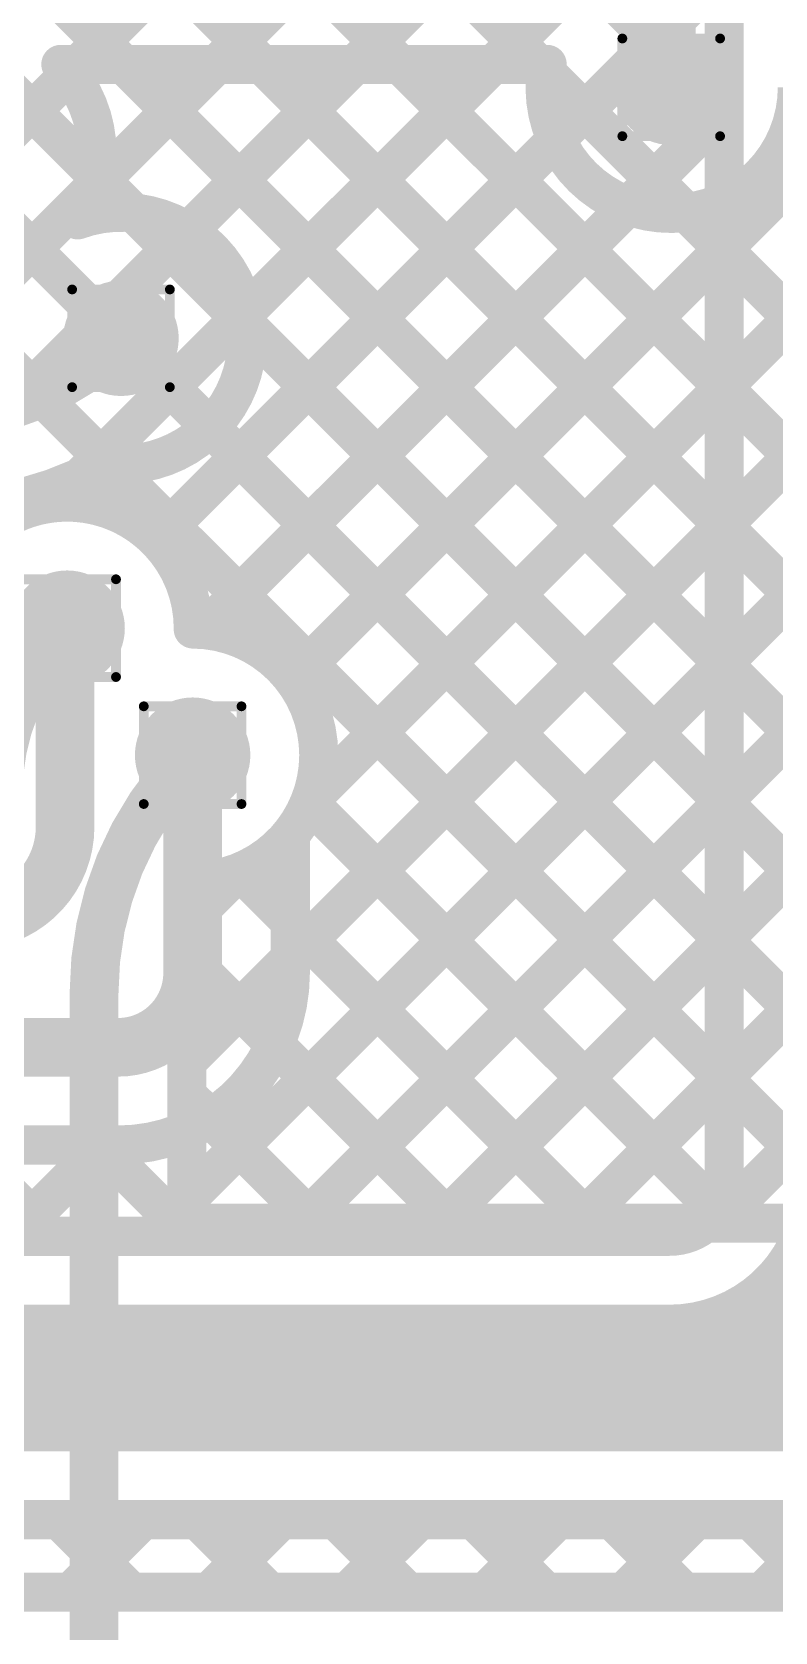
# Model space of a CAD drawing. Header units: inches. Extents: x -17 to 349, y -40 to 215.
# Drawn here: x 97.3 to 101.16, y 123.58 to 131.9 of the extents above; entities that cross this region are included whole.
import ezdxf

# ---------------------------------------------------------------- set-up
doc = ezdxf.new("R2010")
doc.units = ezdxf.units.IN
for name, color, linetype in [('Bottom Layer', 5, 'Continuous'), ('Drill Drawing', 1, 'Continuous'), ('Top Layer', 1, 'Continuous'), ('Via Holes', 16, 'Continuous')]:
    doc.layers.add(name, color=color, linetype=linetype)

msp = doc.modelspace()

# ---------------------------------------------------------------- hatches: boundary and pattern name
at = {"layer": 'Bottom Layer'}
h = msp.add_hatch(color=5, dxfattribs=at)
edge = h.paths.add_edge_path()
edge.add_arc((100.6201, 131.6087), 0.3, 0, 360)
h = msp.add_hatch(color=5, dxfattribs=at)
edge = h.paths.add_edge_path()
edge.add_arc((97.7601, 130.3038), 0.3, 0, 360)
h = msp.add_hatch(color=5, dxfattribs=at)
edge = h.paths.add_edge_path()
edge.add_arc((97.4801, 128.7968), 0.3, 0, 360)
h = msp.add_hatch(color=5, dxfattribs=at)
edge = h.paths.add_edge_path()
edge.add_arc((98.1325, 128.1364), 0.3, 0, 360)
at = {"layer": 'Top Layer'}
h = msp.add_hatch(color=1, dxfattribs=at)
edge = h.paths.add_edge_path()
edge.add_arc((100.6201, 131.6087), 0.3, 0, 360)
h = msp.add_hatch(color=1, dxfattribs=at)
edge = h.paths.add_edge_path()
edge.add_arc((97.7601, 130.3038), 0.3, 0, 360)
h = msp.add_hatch(color=1, dxfattribs=at)
edge = h.paths.add_edge_path()
edge.add_arc((97.4801, 128.7968), 0.3, 0, 360)
h = msp.add_hatch(color=1, dxfattribs=at)
edge = h.paths.add_edge_path()
edge.add_arc((98.1325, 128.1364), 0.3, 0, 360)
at = {"layer": 'Via Holes'}
h = msp.add_hatch(color=7, dxfattribs=at)
edge = h.paths.add_edge_path()
edge.add_arc((100.6201, 131.6087), 0.15, 0, 360)
h = msp.add_hatch(color=7, dxfattribs=at)
edge = h.paths.add_edge_path()
edge.add_arc((97.7601, 130.3038), 0.15, 0, 360)
h = msp.add_hatch(color=7, dxfattribs=at)
edge = h.paths.add_edge_path()
edge.add_arc((97.4801, 128.7968), 0.15, 0, 360)
h = msp.add_hatch(color=7, dxfattribs=at)
edge = h.paths.add_edge_path()
edge.add_arc((98.1325, 128.1364), 0.15, 0, 360)

# ---------------------------------------------------------------- linework, layer by layer
at = {"layer": 'Bottom Layer'}
for points in [[(87.8763, 140.1884, 0.2032, 0.2032, 0), (100.8948, 127.1699, 0.2032, 0.2032, 0)], [(96.6223, 135.7529, 0.2032, 0.2032, 0), (100.8948, 131.4804, 0.2032, 0.2032, 0)], [(94.4313, 128.6193, 0.2032, 0.2032, 0), (100.8593, 135.0474, 0.2032, 0.2032, 0)], [(96.6223, 135.0345, 0.2032, 0.2032, 0), (100.8948, 130.762, 0.2032, 0.2032, 0)], [(92.9065, 134.4398, 0.2032, 0.2032, 0), (100.8948, 126.4515, 0.2032, 0.2032, 0)], [(95.1497, 128.6193, 0.2032, 0.2032, 0), (100.8593, 134.329, 0.2032, 0.2032, 0)], [(96.6223, 134.3161, 0.2032, 0.2032, 0), (100.8948, 130.0436, 0.2032, 0.2032, 0)], [(96.6209, 133.5991, 0.2032, 0.2032, 0), (100.8948, 129.3252, 0.2032, 0.2032, 0)], [(96.9622, 129.7134, 0.2032, 0.2032, 0), (100.8593, 133.6105, 0.2032, 0.2032, 0)], [(100.8948, 125.9179, 0.2032, 0.2032, 0), (100.8948, 133.2126, 0.2032, 0.2032, 0)], [(96.4088, 133.0928, 0.2032, 0.2032, 0), (100.8948, 128.6068, 0.2032, 0.2032, 0)], [(97.4166, 129.4493, 0.2032, 0.2032, 0), (100.8948, 132.9276, 0.2032, 0.2032, 0)], [(95.9725, 132.8107, 0.2032, 0.2032, 0), (100.8948, 127.8883, 0.2032, 0.2032, 0)], [(97.9448, 129.2592, 0.2032, 0.2032, 0), (100.8948, 132.2092, 0.2032, 0.2032, 0)], [(98.1933, 128.7892, 0.2032, 0.2032, 0), (100.8948, 131.4908, 0.2032, 0.2032, 0)], [(98.1933, 128.7892, 0.2032, 0.2032, 0), (100.8948, 131.4908, 0.2032, 0.2032, 0)], [(98.6549, 128.5324, 0.2032, 0.2032, 0), (100.8948, 130.7723, 0.2032, 0.2032, 0)], [(98.7458, 127.9049, 0.2032, 0.2032, 0), (100.8948, 130.0539, 0.2032, 0.2032, 0)], [(96.0127, 128.9115, 0.2032, 0.2032, -0.993174), (97.2286, 129.4023, 0.2032, 0.2032, 0)], [(97.2286, 129.4023, 0.2032, 0.2032, -0.534818), (98.1357, 128.7968, 0.2032, 0.2032, 0)], [(98.6405, 127.0811, 0.2032, 0.2032, 0), (100.8948, 129.3355, 0.2032, 0.2032, 0)], [(97.4695, 127.7633, 0.3048, 0.3048, 0), (97.4695, 128.7968, 0.3048, 0.3048, 0)], [(97.4695, 128.7968, 0.3048, 0.3048, 0), (97.4801, 128.7968, 0.3048, 0.3048, 0)], [(98.1356, 128.792, 0.2032, 0.2032, -0.412792), (98.7881, 128.1364, 0.2032, 0.2032, 0)], [(97.9125, 125.6347, 0.2032, 0.2032, 0), (100.8948, 128.6171, 0.2032, 0.2032, 0)], [(98.1325, 127.0038, 0.3048, 0.3048, 0), (98.1325, 128.1364, 0.3048, 0.3048, 0)], [(98.7881, 128.1364, 0.2032, 0.2032, -0.172763), (98.6405, 127.722, 0.2032, 0.2032, 0)], [(98.6309, 125.6347, 0.2032, 0.2032, 0), (100.8948, 127.8986, 0.2032, 0.2032, 0)], [(98.7394, 127.8885, 0.2032, 0.2032, 0), (100.8549, 125.773, 0.2032, 0.2032, 0)], [(97.4695, 127.7633, 0.3048, 0.3048, -0.414214), (96.984, 127.2778, 0.3048, 0.3048, 0)], [(98.6405, 127.0038, 0.2032, 0.2032, 0), (98.6405, 127.722, 0.2032, 0.2032, 0)], [(98.6405, 127.269, 0.2032, 0.2032, 0), (100.2747, 125.6347, 0.2032, 0.2032, 0)], [(99.3493, 125.6347, 0.2032, 0.2032, 0), (100.8948, 127.1802, 0.2032, 0.2032, 0)], [(98.1325, 127.0038, 0.3048, 0.3048, -0.414214), (97.746, 126.6174, 0.3048, 0.3048, 0)], [(98.6405, 127.0038, 0.2032, 0.2032, -0.414214), (97.746, 126.1094, 0.2032, 0.2032, 0)], [(71.9871, 126.6174, 0.3048, 0.3048, 0), (97.746, 126.6174, 0.3048, 0.3048, 0)], [(98.5594, 126.6317, 0.2032, 0.2032, 0), (99.5563, 125.6347, 0.2032, 0.2032, 0)], [(100.0677, 125.6347, 0.2032, 0.2032, 0), (100.8948, 126.4618, 0.2032, 0.2032, 0)], [(98.2245, 126.2481, 0.2032, 0.2032, 0), (98.8379, 125.6347, 0.2032, 0.2032, 0)], [(101.6314, 125.9179, 0.762, 0.762, -0.414214), (100.6116, 124.8981, 0.762, 0.762, 0)], [(85.8473, 126.1094, 0.2032, 0.2032, 0), (97.746, 126.1094, 0.2032, 0.2032, 0)], [(96.9264, 126.1094, 0.2032, 0.2032, 0), (97.4011, 125.6347, 0.2032, 0.2032, 0)], [(97.194, 125.6347, 0.2032, 0.2032, 0), (97.6687, 126.1094, 0.2032, 0.2032, 0)], [(97.6448, 126.1094, 0.2032, 0.2032, 0), (98.1195, 125.6347, 0.2032, 0.2032, 0)], [(100.8948, 125.9179, 0.2032, 0.2032, -0.414214), (100.6116, 125.6347, 0.2032, 0.2032, 0)], [(96.4523, 125.6347, 0.2032, 0.2032, 0), (100.6116, 125.6347, 0.2032, 0.2032, 0)], [(96.4523, 124.8981, 0.762, 0.762, 0), (100.6116, 124.8981, 0.762, 0.762, 0)], [(100.6116, 124.8981, 0.762, 0.762, 0), (102.6512, 124.8981, 0.762, 0.762, 0)], [(96.4523, 124.1615, 0.2032, 0.2032, 0), (100.6116, 124.1615, 0.2032, 0.2032, 0)], [(97.4374, 124.1615, 0.2032, 0.2032, 0), (97.8149, 123.7841, 0.2032, 0.2032, 0)], [(97.4987, 123.7841, 0.2032, 0.2032, 0), (97.8761, 124.1615, 0.2032, 0.2032, 0)], [(98.1558, 124.1615, 0.2032, 0.2032, 0), (98.5333, 123.7841, 0.2032, 0.2032, 0)], [(98.2171, 123.7841, 0.2032, 0.2032, 0), (98.5945, 124.1615, 0.2032, 0.2032, 0)], [(98.8743, 124.1615, 0.2032, 0.2032, 0), (99.2517, 123.7841, 0.2032, 0.2032, 0)], [(98.9355, 123.7841, 0.2032, 0.2032, 0), (99.313, 124.1615, 0.2032, 0.2032, 0)], [(99.5927, 124.1615, 0.2032, 0.2032, 0), (99.9701, 123.7841, 0.2032, 0.2032, 0)], [(99.6539, 123.7841, 0.2032, 0.2032, 0), (100.0314, 124.1615, 0.2032, 0.2032, 0)], [(100.3111, 124.1615, 0.2032, 0.2032, 0), (100.6886, 123.7841, 0.2032, 0.2032, 0)], [(100.3723, 123.7841, 0.2032, 0.2032, 0), (100.7498, 124.1615, 0.2032, 0.2032, 0)], [(100.6116, 124.1615, 0.2032, 0.2032, 0), (102.6512, 124.1615, 0.2032, 0.2032, 0)], [(101.0295, 124.1615, 0.2032, 0.2032, 0), (101.407, 123.7841, 0.2032, 0.2032, 0)], [(101.0908, 123.7841, 0.2032, 0.2032, 0), (101.4682, 124.1615, 0.2032, 0.2032, 0)], [(91.7547, 123.7841, 0.2032, 0.2032, 0), (110.8418, 123.7841, 0.2032, 0.2032, 0)]]:
    msp.add_lwpolyline(points, format="xyseb", dxfattribs=at)
for points in [[(100.844, 131.4908, 0.1016, 0.1016, 1), (100.9456, 131.4908, 0.1016, 0.1016, 1)], [(100.844, 131.4908, 0.1016, 0.1016, 1), (100.9456, 131.4908, 0.1016, 0.1016, 1)], [(100.844, 131.4804, 0.1016, 0.1016, 1), (100.9456, 131.4804, 0.1016, 0.1016, 1)], [(100.844, 130.7723, 0.1016, 0.1016, 1), (100.9456, 130.7723, 0.1016, 0.1016, 1)], [(100.844, 130.762, 0.1016, 0.1016, 1), (100.9456, 130.762, 0.1016, 0.1016, 1)], [(100.844, 130.0539, 0.1016, 0.1016, 1), (100.9456, 130.0539, 0.1016, 0.1016, 1)], [(100.844, 130.0436, 0.1016, 0.1016, 1), (100.9456, 130.0436, 0.1016, 0.1016, 1)], [(97.3658, 129.4493, 0.1016, 0.1016, 1), (97.4674, 129.4493, 0.1016, 0.1016, 1)], [(97.1778, 129.4023, 0.1016, 0.1016, 1), (97.2794, 129.4023, 0.1016, 0.1016, 1)], [(97.1778, 129.4023, 0.1016, 0.1016, 1), (97.2794, 129.4023, 0.1016, 0.1016, 1)], [(100.844, 129.3355, 0.1016, 0.1016, 1), (100.9456, 129.3355, 0.1016, 0.1016, 1)], [(100.844, 129.3252, 0.1016, 0.1016, 1), (100.9456, 129.3252, 0.1016, 0.1016, 1)], [(97.894, 129.2592, 0.1016, 0.1016, 1), (97.9956, 129.2592, 0.1016, 0.1016, 1)], [(97.3933, 128.7968, 0.1524, 0.1524, 1), (97.5457, 128.7968, 0.1524, 0.1524, 1)], [(97.3933, 128.7968, 0.1524, 0.1524, 1), (97.5457, 128.7968, 0.1524, 0.1524, 1)], [(97.4039, 128.7968, 0.1524, 0.1524, 1), (97.5563, 128.7968, 0.1524, 0.1524, 1)], [(98.0848, 128.792, 0.1016, 0.1016, 1), (98.1864, 128.792, 0.1016, 0.1016, 1)], [(98.0849, 128.7968, 0.1016, 0.1016, 1), (98.1865, 128.7968, 0.1016, 0.1016, 1)], [(98.1425, 128.7892, 0.1016, 0.1016, 1), (98.2441, 128.7892, 0.1016, 0.1016, 1)], [(98.1425, 128.7892, 0.1016, 0.1016, 1), (98.2441, 128.7892, 0.1016, 0.1016, 1)], [(100.844, 128.6171, 0.1016, 0.1016, 1), (100.9456, 128.6171, 0.1016, 0.1016, 1)], [(100.844, 128.6068, 0.1016, 0.1016, 1), (100.9456, 128.6068, 0.1016, 0.1016, 1)], [(98.6041, 128.5324, 0.1016, 0.1016, 1), (98.7057, 128.5324, 0.1016, 0.1016, 1)], [(98.0563, 128.1364, 0.1524, 0.1524, 1), (98.2087, 128.1364, 0.1524, 0.1524, 1)], [(98.7373, 128.1364, 0.1016, 0.1016, 1), (98.8389, 128.1364, 0.1016, 0.1016, 1)], [(98.7373, 128.1364, 0.1016, 0.1016, 1), (98.8389, 128.1364, 0.1016, 0.1016, 1)], [(98.6886, 127.8885, 0.1016, 0.1016, 1), (98.7902, 127.8885, 0.1016, 0.1016, 1)], [(98.695, 127.9049, 0.1016, 0.1016, 1), (98.7966, 127.9049, 0.1016, 0.1016, 1)], [(100.844, 127.8986, 0.1016, 0.1016, 1), (100.9456, 127.8986, 0.1016, 0.1016, 1)], [(100.844, 127.8883, 0.1016, 0.1016, 1), (100.9456, 127.8883, 0.1016, 0.1016, 1)], [(97.3933, 127.7633, 0.1524, 0.1524, 1), (97.5457, 127.7633, 0.1524, 0.1524, 1)], [(97.3933, 127.7633, 0.1524, 0.1524, 1), (97.5457, 127.7633, 0.1524, 0.1524, 1)], [(98.5897, 127.722, 0.1016, 0.1016, 1), (98.6913, 127.722, 0.1016, 0.1016, 1)], [(98.5897, 127.722, 0.1016, 0.1016, 1), (98.6913, 127.722, 0.1016, 0.1016, 1)], [(98.5897, 127.269, 0.1016, 0.1016, 1), (98.6913, 127.269, 0.1016, 0.1016, 1)], [(100.844, 127.1802, 0.1016, 0.1016, 1), (100.9456, 127.1802, 0.1016, 0.1016, 1)], [(100.844, 127.1699, 0.1016, 0.1016, 1), (100.9456, 127.1699, 0.1016, 0.1016, 1)], [(98.0563, 127.0038, 0.1524, 0.1524, 1), (98.2087, 127.0038, 0.1524, 0.1524, 1)], [(98.0563, 127.0038, 0.1524, 0.1524, 1), (98.2087, 127.0038, 0.1524, 0.1524, 1)], [(98.5897, 127.0811, 0.1016, 0.1016, 1), (98.6913, 127.0811, 0.1016, 0.1016, 1)], [(98.5897, 127.0038, 0.1016, 0.1016, 1), (98.6913, 127.0038, 0.1016, 0.1016, 1)], [(98.5897, 127.0038, 0.1016, 0.1016, 1), (98.6913, 127.0038, 0.1016, 0.1016, 1)], [(97.6698, 126.6174, 0.1524, 0.1524, 1), (97.8222, 126.6174, 0.1524, 0.1524, 1)], [(97.6698, 126.6174, 0.1524, 0.1524, 1), (97.8222, 126.6174, 0.1524, 0.1524, 1)], [(98.5086, 126.6317, 0.1016, 0.1016, 1), (98.6102, 126.6317, 0.1016, 0.1016, 1)], [(100.844, 126.4618, 0.1016, 0.1016, 1), (100.9456, 126.4618, 0.1016, 0.1016, 1)], [(100.844, 126.4515, 0.1016, 0.1016, 1), (100.9456, 126.4515, 0.1016, 0.1016, 1)], [(98.1737, 126.2481, 0.1016, 0.1016, 1), (98.2753, 126.2481, 0.1016, 0.1016, 1)], [(97.594, 126.1094, 0.1016, 0.1016, 1), (97.6956, 126.1094, 0.1016, 0.1016, 1)], [(97.6179, 126.1094, 0.1016, 0.1016, 1), (97.7195, 126.1094, 0.1016, 0.1016, 1)], [(97.6952, 126.1094, 0.1016, 0.1016, 1), (97.7968, 126.1094, 0.1016, 0.1016, 1)], [(97.6952, 126.1094, 0.1016, 0.1016, 1), (97.7968, 126.1094, 0.1016, 0.1016, 1)], [(100.844, 125.9179, 0.1016, 0.1016, 1), (100.9456, 125.9179, 0.1016, 0.1016, 1)], [(100.844, 125.9179, 0.1016, 0.1016, 1), (100.9456, 125.9179, 0.1016, 0.1016, 1)], [(100.8041, 125.773, 0.1016, 0.1016, 1), (100.9057, 125.773, 0.1016, 0.1016, 1)], [(97.3503, 125.6347, 0.1016, 0.1016, 1), (97.4519, 125.6347, 0.1016, 0.1016, 1)], [(97.8617, 125.6347, 0.1016, 0.1016, 1), (97.9633, 125.6347, 0.1016, 0.1016, 1)], [(98.0687, 125.6347, 0.1016, 0.1016, 1), (98.1703, 125.6347, 0.1016, 0.1016, 1)], [(98.5801, 125.6347, 0.1016, 0.1016, 1), (98.6817, 125.6347, 0.1016, 0.1016, 1)], [(98.7871, 125.6347, 0.1016, 0.1016, 1), (98.8887, 125.6347, 0.1016, 0.1016, 1)], [(99.2985, 125.6347, 0.1016, 0.1016, 1), (99.4001, 125.6347, 0.1016, 0.1016, 1)], [(99.5055, 125.6347, 0.1016, 0.1016, 1), (99.6071, 125.6347, 0.1016, 0.1016, 1)], [(100.0169, 125.6347, 0.1016, 0.1016, 1), (100.1185, 125.6347, 0.1016, 0.1016, 1)], [(100.2239, 125.6347, 0.1016, 0.1016, 1), (100.3255, 125.6347, 0.1016, 0.1016, 1)], [(100.5608, 125.6347, 0.1016, 0.1016, 1), (100.6624, 125.6347, 0.1016, 0.1016, 1)], [(100.5608, 125.6347, 0.1016, 0.1016, 1), (100.6624, 125.6347, 0.1016, 0.1016, 1)], [(100.4211, 124.8981, 0.381, 0.381, 1), (100.8021, 124.8981, 0.381, 0.381, 1)], [(100.4211, 124.8981, 0.381, 0.381, 1), (100.8021, 124.8981, 0.381, 0.381, 1)], [(100.4211, 124.8981, 0.381, 0.381, 1), (100.8021, 124.8981, 0.381, 0.381, 1)], [(97.3866, 124.1615, 0.1016, 0.1016, 1), (97.4882, 124.1615, 0.1016, 0.1016, 1)], [(97.8253, 124.1615, 0.1016, 0.1016, 1), (97.9269, 124.1615, 0.1016, 0.1016, 1)], [(98.105, 124.1615, 0.1016, 0.1016, 1), (98.2066, 124.1615, 0.1016, 0.1016, 1)], [(98.5437, 124.1615, 0.1016, 0.1016, 1), (98.6453, 124.1615, 0.1016, 0.1016, 1)], [(98.8235, 124.1615, 0.1016, 0.1016, 1), (98.9251, 124.1615, 0.1016, 0.1016, 1)], [(99.2622, 124.1615, 0.1016, 0.1016, 1), (99.3638, 124.1615, 0.1016, 0.1016, 1)], [(99.5419, 124.1615, 0.1016, 0.1016, 1), (99.6435, 124.1615, 0.1016, 0.1016, 1)], [(99.9806, 124.1615, 0.1016, 0.1016, 1), (100.0822, 124.1615, 0.1016, 0.1016, 1)], [(100.2603, 124.1615, 0.1016, 0.1016, 1), (100.3619, 124.1615, 0.1016, 0.1016, 1)], [(100.5608, 124.1615, 0.1016, 0.1016, 1), (100.6624, 124.1615, 0.1016, 0.1016, 1)], [(100.5608, 124.1615, 0.1016, 0.1016, 1), (100.6624, 124.1615, 0.1016, 0.1016, 1)], [(100.699, 124.1615, 0.1016, 0.1016, 1), (100.8006, 124.1615, 0.1016, 0.1016, 1)], [(100.9787, 124.1615, 0.1016, 0.1016, 1), (101.0803, 124.1615, 0.1016, 0.1016, 1)], [(97.4479, 123.7841, 0.1016, 0.1016, 1), (97.5495, 123.7841, 0.1016, 0.1016, 1)], [(97.7641, 123.7841, 0.1016, 0.1016, 1), (97.8657, 123.7841, 0.1016, 0.1016, 1)], [(98.1663, 123.7841, 0.1016, 0.1016, 1), (98.2679, 123.7841, 0.1016, 0.1016, 1)], [(98.4825, 123.7841, 0.1016, 0.1016, 1), (98.5841, 123.7841, 0.1016, 0.1016, 1)], [(98.8847, 123.7841, 0.1016, 0.1016, 1), (98.9863, 123.7841, 0.1016, 0.1016, 1)], [(99.2009, 123.7841, 0.1016, 0.1016, 1), (99.3025, 123.7841, 0.1016, 0.1016, 1)], [(99.6031, 123.7841, 0.1016, 0.1016, 1), (99.7047, 123.7841, 0.1016, 0.1016, 1)], [(99.9193, 123.7841, 0.1016, 0.1016, 1), (100.0209, 123.7841, 0.1016, 0.1016, 1)], [(100.3215, 123.7841, 0.1016, 0.1016, 1), (100.4231, 123.7841, 0.1016, 0.1016, 1)], [(100.6378, 123.7841, 0.1016, 0.1016, 1), (100.7394, 123.7841, 0.1016, 0.1016, 1)], [(101.04, 123.7841, 0.1016, 0.1016, 1), (101.1416, 123.7841, 0.1016, 0.1016, 1)]]:
    msp.add_lwpolyline(points, format="xyseb", close=True, dxfattribs=at)
at = {"layer": 'Drill Drawing'}
for points in [[(100.3661, 131.8627, 0.0508, 0.0508, 0), (100.8741, 131.8627, 0.0508, 0.0508, 0)], [(100.3661, 131.3547, 0.0508, 0.0508, 0), (100.3661, 131.8627, 0.0508, 0.0508, 0)], [(100.8741, 131.3547, 0.0508, 0.0508, 0), (100.8741, 131.8627, 0.0508, 0.0508, 0)], [(100.3661, 131.3547, 0.0508, 0.0508, 0), (100.8741, 131.3547, 0.0508, 0.0508, 0)], [(97.5061, 130.5578, 0.0508, 0.0508, 0), (98.0141, 130.5578, 0.0508, 0.0508, 0)], [(97.5061, 130.0498, 0.0508, 0.0508, 0), (97.5061, 130.5578, 0.0508, 0.0508, 0)], [(98.0141, 130.0498, 0.0508, 0.0508, 0), (98.0141, 130.5578, 0.0508, 0.0508, 0)], [(97.5061, 130.0498, 0.0508, 0.0508, 0), (98.0141, 130.0498, 0.0508, 0.0508, 0)], [(97.2261, 129.0508, 0.0508, 0.0508, 0), (97.7341, 129.0508, 0.0508, 0.0508, 0)], [(97.7341, 128.5428, 0.0508, 0.0508, 0), (97.7341, 129.0508, 0.0508, 0.0508, 0)], [(97.2261, 128.5428, 0.0508, 0.0508, 0), (97.7341, 128.5428, 0.0508, 0.0508, 0)], [(97.8785, 128.3904, 0.0508, 0.0508, 0), (98.3865, 128.3904, 0.0508, 0.0508, 0)], [(97.8785, 127.8824, 0.0508, 0.0508, 0), (97.8785, 128.3904, 0.0508, 0.0508, 0)], [(98.3865, 127.8824, 0.0508, 0.0508, 0), (98.3865, 128.3904, 0.0508, 0.0508, 0)], [(97.8785, 127.8824, 0.0508, 0.0508, 0), (98.3865, 127.8824, 0.0508, 0.0508, 0)]]:
    msp.add_lwpolyline(points, format="xyseb", dxfattribs=at)
for points in [[(100.3534, 131.8627, 0.0254, 0.0254, 1), (100.3788, 131.8627, 0.0254, 0.0254, 1)], [(100.3534, 131.8627, 0.0254, 0.0254, 1), (100.3788, 131.8627, 0.0254, 0.0254, 1)], [(100.8614, 131.8627, 0.0254, 0.0254, 1), (100.8868, 131.8627, 0.0254, 0.0254, 1)], [(100.8614, 131.8627, 0.0254, 0.0254, 1), (100.8868, 131.8627, 0.0254, 0.0254, 1)], [(100.3534, 131.3547, 0.0254, 0.0254, 1), (100.3788, 131.3547, 0.0254, 0.0254, 1)], [(100.3534, 131.3547, 0.0254, 0.0254, 1), (100.3788, 131.3547, 0.0254, 0.0254, 1)], [(100.8614, 131.3547, 0.0254, 0.0254, 1), (100.8868, 131.3547, 0.0254, 0.0254, 1)], [(100.8614, 131.3547, 0.0254, 0.0254, 1), (100.8868, 131.3547, 0.0254, 0.0254, 1)], [(97.4934, 130.5578, 0.0254, 0.0254, 1), (97.5188, 130.5578, 0.0254, 0.0254, 1)], [(97.4934, 130.5578, 0.0254, 0.0254, 1), (97.5188, 130.5578, 0.0254, 0.0254, 1)], [(98.0014, 130.5578, 0.0254, 0.0254, 1), (98.0268, 130.5578, 0.0254, 0.0254, 1)], [(98.0014, 130.5578, 0.0254, 0.0254, 1), (98.0268, 130.5578, 0.0254, 0.0254, 1)], [(97.4934, 130.0498, 0.0254, 0.0254, 1), (97.5188, 130.0498, 0.0254, 0.0254, 1)], [(97.4934, 130.0498, 0.0254, 0.0254, 1), (97.5188, 130.0498, 0.0254, 0.0254, 1)], [(98.0014, 130.0498, 0.0254, 0.0254, 1), (98.0268, 130.0498, 0.0254, 0.0254, 1)], [(98.0014, 130.0498, 0.0254, 0.0254, 1), (98.0268, 130.0498, 0.0254, 0.0254, 1)], [(97.7214, 129.0508, 0.0254, 0.0254, 1), (97.7468, 129.0508, 0.0254, 0.0254, 1)], [(97.7214, 129.0508, 0.0254, 0.0254, 1), (97.7468, 129.0508, 0.0254, 0.0254, 1)], [(97.7214, 128.5428, 0.0254, 0.0254, 1), (97.7468, 128.5428, 0.0254, 0.0254, 1)], [(97.7214, 128.5428, 0.0254, 0.0254, 1), (97.7468, 128.5428, 0.0254, 0.0254, 1)], [(97.8658, 128.3904, 0.0254, 0.0254, 1), (97.8912, 128.3904, 0.0254, 0.0254, 1)], [(97.8658, 128.3904, 0.0254, 0.0254, 1), (97.8912, 128.3904, 0.0254, 0.0254, 1)], [(98.3738, 128.3904, 0.0254, 0.0254, 1), (98.3992, 128.3904, 0.0254, 0.0254, 1)], [(98.3738, 128.3904, 0.0254, 0.0254, 1), (98.3992, 128.3904, 0.0254, 0.0254, 1)], [(97.8658, 127.8824, 0.0254, 0.0254, 1), (97.8912, 127.8824, 0.0254, 0.0254, 1)], [(97.8658, 127.8824, 0.0254, 0.0254, 1), (97.8912, 127.8824, 0.0254, 0.0254, 1)], [(98.3738, 127.8824, 0.0254, 0.0254, 1), (98.3992, 127.8824, 0.0254, 0.0254, 1)], [(98.3738, 127.8824, 0.0254, 0.0254, 1), (98.3992, 127.8824, 0.0254, 0.0254, 1)]]:
    msp.add_lwpolyline(points, format="xyseb", close=True, dxfattribs=at)
at = {"layer": 'Top Layer'}
for points in [[(100.6201, 131.6087, 0.254, 0.254, 0), (100.6201, 132.8187, 0.254, 0.254, 0)], [(97.4475, 131.7281, 0.2032, 0.2032, 0), (97.6157, 131.7281, 0.2032, 0.2032, 0)], [(97.4475, 131.7281, 0.2032, 0.2032, 0), (97.6157, 131.7281, 0.2032, 0.2032, 0)], [(97.4475, 131.7281, 0.2032, 0.2032, 0), (97.6157, 131.7281, 0.2032, 0.2032, 0)], [(97.4475, 131.7281, 0.2032, 0.2032, -0.196716), (97.6357, 131.2685, 0.2032, 0.2032, 0)], [(97.6069, 131.0766, 0.2032, 0.2032, 0), (98.2585, 131.7281, 0.2032, 0.2032, 0)], [(97.6245, 131.7281, 0.2032, 0.2032, 0), (98.1245, 131.7281, 0.2032, 0.2032, 0)], [(97.6245, 131.7281, 0.2032, 0.2032, 0), (98.1157, 131.7281, 0.2032, 0.2032, 0)], [(97.7734, 131.7281, 0.2032, 0.2032, 0), (103.6375, 125.8641, 0.2032, 0.2032, 0)], [(98.1027, 125.8249, 0.2032, 0.2032, 0), (104.0059, 131.7281, 0.2032, 0.2032, 0)], [(98.1027, 126.5433, 0.2032, 0.2032, 0), (103.2874, 131.7281, 0.2032, 0.2032, 0)], [(98.1081, 130.8593, 0.2032, 0.2032, 0), (98.9769, 131.7281, 0.2032, 0.2032, 0)], [(98.1245, 131.7281, 0.2032, 0.2032, 0), (98.6157, 131.7281, 0.2032, 0.2032, 0)], [(98.1245, 131.7281, 0.2032, 0.2032, 0), (98.6157, 131.7281, 0.2032, 0.2032, 0)], [(98.4024, 130.4351, 0.2032, 0.2032, 0), (99.6953, 131.7281, 0.2032, 0.2032, 0)], [(98.4024, 130.4351, 0.2032, 0.2032, 0), (99.6953, 131.7281, 0.2032, 0.2032, 0)], [(98.4919, 131.7281, 0.2032, 0.2032, 0), (103.5965, 126.6234, 0.2032, 0.2032, 0)], [(98.6157, 131.7281, 0.2032, 0.2032, 0), (99.1157, 131.7281, 0.2032, 0.2032, 0)], [(98.6245, 131.7281, 0.2032, 0.2032, 0), (99.1157, 131.7281, 0.2032, 0.2032, 0)], [(98.6549, 128.5324, 0.2032, 0.2032, 0), (101.8506, 131.7281, 0.2032, 0.2032, 0)], [(98.7458, 127.9049, 0.2032, 0.2032, 0), (102.569, 131.7281, 0.2032, 0.2032, 0)], [(99.1245, 131.7281, 0.2032, 0.2032, 0), (99.6157, 131.7281, 0.2032, 0.2032, 0)], [(99.1245, 131.7281, 0.2032, 0.2032, 0), (99.6157, 131.7281, 0.2032, 0.2032, 0)], [(99.2103, 131.7281, 0.2032, 0.2032, 0), (102.7052, 128.2332, 0.2032, 0.2032, 0)], [(99.6245, 131.7281, 0.2032, 0.2032, 0), (99.9754, 131.7281, 0.2032, 0.2032, 0)], [(99.6245, 131.7281, 0.2032, 0.2032, 0), (99.9754, 131.7281, 0.2032, 0.2032, 0)], [(101.2757, 131.6087, 0.2032, 0.2032, -1.096037), (99.9754, 131.7281, 0.2032, 0.2032, 0)], [(97.6357, 131.2685, 0.2032, 0.2032, -0.141221), (97.5351, 130.9196, 0.2032, 0.2032, 0)], [(97.9448, 129.2592, 0.2032, 0.2032, 0), (100.0232, 131.3375, 0.2032, 0.2032, 0)], [(101.151, 131.2242, 0.2032, 0.2032, 0), (103.3809, 128.9943, 0.2032, 0.2032, 0)], [(97.6261, 131.157, 0.2032, 0.2032, 0), (97.8272, 130.9559, 0.2032, 0.2032, 0)], [(98.699, 125.7029, 0.2032, 0.2032, 0), (104.1375, 131.1413, 0.2032, 0.2032, 0)], [(97.5351, 130.9196, 0.2032, 0.2032, -0.520938), (98.4157, 130.3038, 0.2032, 0.2032, 0)], [(98.1933, 128.7892, 0.2032, 0.2032, 0), (100.3965, 130.9924, 0.2032, 0.2032, 0)], [(100.6989, 130.9579, 0.2032, 0.2032, 0), (102.981, 128.6758, 0.2032, 0.2032, 0)], [(99.4175, 125.7029, 0.2032, 0.2032, 0), (104.1889, 130.4743, 0.2032, 0.2032, 0)], [(98.4122, 130.3709, 0.2032, 0.2032, 0), (103.0803, 125.7029, 0.2032, 0.2032, 0)], [(97.7592, 130.3029, 0.254, 0.254, -0.198694), (96.7822, 129.8987, 0.254, 0.254, 0)], [(98.4157, 130.3038, 0.2032, 0.2032, -0.445916), (97.69, 129.6519, 0.2032, 0.2032, 0)], [(97.7601, 130.3038, 0.254, 0.254, -0.00021), (97.7592, 130.3029, 0.254, 0.254, 0)], [(98.2241, 129.8406, 0.2032, 0.2032, 0), (102.3619, 125.7029, 0.2032, 0.2032, 0)], [(97.69, 129.6519, 0.2032, 0.2032, -0.127751), (96.7822, 129.4161, 0.2032, 0.2032, 0)], [(97.6949, 129.6514, 0.2032, 0.2032, 0), (101.6434, 125.7029, 0.2032, 0.2032, 0)], [(97.4166, 129.4493, 0.2032, 0.2032, 0), (97.5476, 129.5804, 0.2032, 0.2032, 0)], [(97.4166, 129.4493, 0.2032, 0.2032, 0), (97.5476, 129.5804, 0.2032, 0.2032, 0)], [(96.8295, 128.7155, 0.2032, 0.2032, -1.064191), (98.1357, 128.7968, 0.2032, 0.2032, 0)], [(97.1708, 129.4571, 0.2032, 0.2032, 0), (97.2265, 129.4014, 0.2032, 0.2032, 0)], [(97.1201, 127.9277, 0.254, 0.254, -0.198912), (97.4801, 128.7968, 0.254, 0.254, 0)], [(98.1356, 128.792, 0.2032, 0.2032, -0.412792), (98.7881, 128.1364, 0.2032, 0.2032, 0)], [(100.1359, 125.7029, 0.2032, 0.2032, 0), (102.7142, 128.2812, 0.2032, 0.2032, 0)], [(97.6201, 126.8994, 0.254, 0.254, -0.198912), (98.1325, 128.1364, 0.254, 0.254, 0)], [(98.7881, 128.1364, 0.2032, 0.2032, -0.362581), (98.2495, 127.4914, 0.2032, 0.2032, 0)], [(98.7394, 127.8885, 0.2032, 0.2032, 0), (100.925, 125.7029, 0.2032, 0.2032, 0)], [(100.8543, 125.7029, 0.2032, 0.2032, 0), (102.8583, 127.7069, 0.2032, 0.2032, 0)], [(98.1822, 127.3413, 0.2032, 0.2032, 0), (98.364, 127.5231, 0.2032, 0.2032, 0)], [(98.3801, 127.5294, 0.2032, 0.2032, 0), (100.2066, 125.7029, 0.2032, 0.2032, 0)], [(98.1027, 126.8994, 0.2032, 0.2032, -0.122155), (98.2495, 127.4914, 0.2032, 0.2032, 0)], [(98.115, 127.076, 0.2032, 0.2032, 0), (99.4882, 125.7029, 0.2032, 0.2032, 0)], [(97.6201, 121.4787, 0.254, 0.254, 0), (97.6201, 126.8994, 0.254, 0.254, 0)], [(98.1027, 125.7029, 0.2032, 0.2032, 0), (98.1027, 126.8994, 0.2032, 0.2032, 0)], [(98.1027, 126.37, 0.2032, 0.2032, 0), (98.7697, 125.7029, 0.2032, 0.2032, 0)], [(98.1027, 125.7029, 0.2032, 0.2032, 0), (103.6375, 125.7029, 0.2032, 0.2032, 0)], [(98.1027, 125.7029, 0.2032, 0.2032, 0), (103.6375, 125.7029, 0.2032, 0.2032, 0)]]:
    msp.add_lwpolyline(points, format="xyseb", dxfattribs=at)
for points in [[(97.3967, 131.7281, 0.1016, 0.1016, 1), (97.4983, 131.7281, 0.1016, 0.1016, 1)], [(97.3967, 131.7281, 0.1016, 0.1016, 1), (97.4983, 131.7281, 0.1016, 0.1016, 1)], [(97.3967, 131.7281, 0.1016, 0.1016, 1), (97.4983, 131.7281, 0.1016, 0.1016, 1)], [(97.3967, 131.7281, 0.1016, 0.1016, 1), (97.4983, 131.7281, 0.1016, 0.1016, 1)], [(97.5649, 131.7281, 0.1016, 0.1016, 1), (97.6665, 131.7281, 0.1016, 0.1016, 1)], [(97.5649, 131.7281, 0.1016, 0.1016, 1), (97.6665, 131.7281, 0.1016, 0.1016, 1)], [(97.5649, 131.7281, 0.1016, 0.1016, 1), (97.6665, 131.7281, 0.1016, 0.1016, 1)], [(97.5737, 131.7281, 0.1016, 0.1016, 1), (97.6753, 131.7281, 0.1016, 0.1016, 1)], [(97.5737, 131.7281, 0.1016, 0.1016, 1), (97.6753, 131.7281, 0.1016, 0.1016, 1)], [(97.7226, 131.7281, 0.1016, 0.1016, 1), (97.8242, 131.7281, 0.1016, 0.1016, 1)], [(98.0649, 131.7281, 0.1016, 0.1016, 1), (98.1665, 131.7281, 0.1016, 0.1016, 1)], [(98.0737, 131.7281, 0.1016, 0.1016, 1), (98.1753, 131.7281, 0.1016, 0.1016, 1)], [(98.0737, 131.7281, 0.1016, 0.1016, 1), (98.1753, 131.7281, 0.1016, 0.1016, 1)], [(98.0737, 131.7281, 0.1016, 0.1016, 1), (98.1753, 131.7281, 0.1016, 0.1016, 1)], [(98.2077, 131.7281, 0.1016, 0.1016, 1), (98.3093, 131.7281, 0.1016, 0.1016, 1)], [(98.4411, 131.7281, 0.1016, 0.1016, 1), (98.5427, 131.7281, 0.1016, 0.1016, 1)], [(98.5649, 131.7281, 0.1016, 0.1016, 1), (98.6665, 131.7281, 0.1016, 0.1016, 1)], [(98.5649, 131.7281, 0.1016, 0.1016, 1), (98.6665, 131.7281, 0.1016, 0.1016, 1)], [(98.5649, 131.7281, 0.1016, 0.1016, 1), (98.6665, 131.7281, 0.1016, 0.1016, 1)], [(98.5737, 131.7281, 0.1016, 0.1016, 1), (98.6753, 131.7281, 0.1016, 0.1016, 1)], [(98.9261, 131.7281, 0.1016, 0.1016, 1), (99.0277, 131.7281, 0.1016, 0.1016, 1)], [(99.0649, 131.7281, 0.1016, 0.1016, 1), (99.1665, 131.7281, 0.1016, 0.1016, 1)], [(99.0649, 131.7281, 0.1016, 0.1016, 1), (99.1665, 131.7281, 0.1016, 0.1016, 1)], [(99.0737, 131.7281, 0.1016, 0.1016, 1), (99.1753, 131.7281, 0.1016, 0.1016, 1)], [(99.0737, 131.7281, 0.1016, 0.1016, 1), (99.1753, 131.7281, 0.1016, 0.1016, 1)], [(99.1595, 131.7281, 0.1016, 0.1016, 1), (99.2611, 131.7281, 0.1016, 0.1016, 1)], [(99.5649, 131.7281, 0.1016, 0.1016, 1), (99.6665, 131.7281, 0.1016, 0.1016, 1)], [(99.5649, 131.7281, 0.1016, 0.1016, 1), (99.6665, 131.7281, 0.1016, 0.1016, 1)], [(99.5737, 131.7281, 0.1016, 0.1016, 1), (99.6753, 131.7281, 0.1016, 0.1016, 1)], [(99.5737, 131.7281, 0.1016, 0.1016, 1), (99.6753, 131.7281, 0.1016, 0.1016, 1)], [(99.6445, 131.7281, 0.1016, 0.1016, 1), (99.7461, 131.7281, 0.1016, 0.1016, 1)], [(99.6445, 131.7281, 0.1016, 0.1016, 1), (99.7461, 131.7281, 0.1016, 0.1016, 1)], [(99.9246, 131.7281, 0.1016, 0.1016, 1), (100.0262, 131.7281, 0.1016, 0.1016, 1)], [(99.9246, 131.7281, 0.1016, 0.1016, 1), (100.0262, 131.7281, 0.1016, 0.1016, 1)], [(99.9246, 131.7281, 0.1016, 0.1016, 1), (100.0262, 131.7281, 0.1016, 0.1016, 1)], [(100.5566, 131.6087, 0.127, 0.127, 1), (100.6836, 131.6087, 0.127, 0.127, 1)], [(97.5849, 131.2685, 0.1016, 0.1016, 1), (97.6865, 131.2685, 0.1016, 0.1016, 1)], [(97.5849, 131.2685, 0.1016, 0.1016, 1), (97.6865, 131.2685, 0.1016, 0.1016, 1)], [(99.9724, 131.3375, 0.1016, 0.1016, 1), (100.074, 131.3375, 0.1016, 0.1016, 1)], [(101.1002, 131.2242, 0.1016, 0.1016, 1), (101.2018, 131.2242, 0.1016, 0.1016, 1)], [(97.5753, 131.157, 0.1016, 0.1016, 1), (97.6769, 131.157, 0.1016, 0.1016, 1)], [(97.5561, 131.0766, 0.1016, 0.1016, 1), (97.6577, 131.0766, 0.1016, 0.1016, 1)], [(97.7764, 130.9559, 0.1016, 0.1016, 1), (97.878, 130.9559, 0.1016, 0.1016, 1)], [(100.3457, 130.9924, 0.1016, 0.1016, 1), (100.4473, 130.9924, 0.1016, 0.1016, 1)], [(100.6481, 130.9579, 0.1016, 0.1016, 1), (100.7497, 130.9579, 0.1016, 0.1016, 1)], [(97.4843, 130.9196, 0.1016, 0.1016, 1), (97.5859, 130.9196, 0.1016, 0.1016, 1)], [(97.4843, 130.9196, 0.1016, 0.1016, 1), (97.5859, 130.9196, 0.1016, 0.1016, 1)], [(98.0573, 130.8593, 0.1016, 0.1016, 1), (98.1589, 130.8593, 0.1016, 0.1016, 1)], [(98.3516, 130.4351, 0.1016, 0.1016, 1), (98.4532, 130.4351, 0.1016, 0.1016, 1)], [(98.3516, 130.4351, 0.1016, 0.1016, 1), (98.4532, 130.4351, 0.1016, 0.1016, 1)], [(98.3614, 130.3709, 0.1016, 0.1016, 1), (98.463, 130.3709, 0.1016, 0.1016, 1)], [(97.6957, 130.3029, 0.127, 0.127, 1), (97.8227, 130.3029, 0.127, 0.127, 1)], [(97.6957, 130.3029, 0.127, 0.127, 1), (97.8227, 130.3029, 0.127, 0.127, 1)], [(97.6966, 130.3038, 0.127, 0.127, 1), (97.8236, 130.3038, 0.127, 0.127, 1)], [(98.3649, 130.3038, 0.1016, 0.1016, 1), (98.4665, 130.3038, 0.1016, 0.1016, 1)], [(98.3649, 130.3038, 0.1016, 0.1016, 1), (98.4665, 130.3038, 0.1016, 0.1016, 1)], [(98.1733, 129.8406, 0.1016, 0.1016, 1), (98.2749, 129.8406, 0.1016, 0.1016, 1)], [(97.6392, 129.6519, 0.1016, 0.1016, 1), (97.7408, 129.6519, 0.1016, 0.1016, 1)], [(97.6392, 129.6519, 0.1016, 0.1016, 1), (97.7408, 129.6519, 0.1016, 0.1016, 1)], [(97.6441, 129.6514, 0.1016, 0.1016, 1), (97.7457, 129.6514, 0.1016, 0.1016, 1)], [(97.4968, 129.5804, 0.1016, 0.1016, 1), (97.5984, 129.5804, 0.1016, 0.1016, 1)], [(97.4968, 129.5804, 0.1016, 0.1016, 1), (97.5984, 129.5804, 0.1016, 0.1016, 1)], [(97.3658, 129.4493, 0.1016, 0.1016, 1), (97.4674, 129.4493, 0.1016, 0.1016, 1)], [(97.3658, 129.4493, 0.1016, 0.1016, 1), (97.4674, 129.4493, 0.1016, 0.1016, 1)], [(97.1757, 129.4014, 0.1016, 0.1016, 1), (97.2773, 129.4014, 0.1016, 0.1016, 1)], [(97.894, 129.2592, 0.1016, 0.1016, 1), (97.9956, 129.2592, 0.1016, 0.1016, 1)], [(97.4166, 128.7968, 0.127, 0.127, 1), (97.5436, 128.7968, 0.127, 0.127, 1)], [(98.0848, 128.792, 0.1016, 0.1016, 1), (98.1864, 128.792, 0.1016, 0.1016, 1)], [(98.0849, 128.7968, 0.1016, 0.1016, 1), (98.1865, 128.7968, 0.1016, 0.1016, 1)], [(98.1425, 128.7892, 0.1016, 0.1016, 1), (98.2441, 128.7892, 0.1016, 0.1016, 1)], [(98.6041, 128.5324, 0.1016, 0.1016, 1), (98.7057, 128.5324, 0.1016, 0.1016, 1)], [(98.069, 128.1364, 0.127, 0.127, 1), (98.196, 128.1364, 0.127, 0.127, 1)], [(98.7373, 128.1364, 0.1016, 0.1016, 1), (98.8389, 128.1364, 0.1016, 0.1016, 1)], [(98.7373, 128.1364, 0.1016, 0.1016, 1), (98.8389, 128.1364, 0.1016, 0.1016, 1)], [(98.6886, 127.8885, 0.1016, 0.1016, 1), (98.7902, 127.8885, 0.1016, 0.1016, 1)], [(98.695, 127.9049, 0.1016, 0.1016, 1), (98.7966, 127.9049, 0.1016, 0.1016, 1)], [(98.3132, 127.5231, 0.1016, 0.1016, 1), (98.4148, 127.5231, 0.1016, 0.1016, 1)], [(98.3293, 127.5294, 0.1016, 0.1016, 1), (98.4309, 127.5294, 0.1016, 0.1016, 1)], [(98.1987, 127.4914, 0.1016, 0.1016, 1), (98.3003, 127.4914, 0.1016, 0.1016, 1)], [(98.1987, 127.4914, 0.1016, 0.1016, 1), (98.3003, 127.4914, 0.1016, 0.1016, 1)], [(98.1314, 127.3413, 0.1016, 0.1016, 1), (98.233, 127.3413, 0.1016, 0.1016, 1)], [(98.0642, 127.076, 0.1016, 0.1016, 1), (98.1658, 127.076, 0.1016, 0.1016, 1)], [(97.5566, 126.8994, 0.127, 0.127, 1), (97.6836, 126.8994, 0.127, 0.127, 1)], [(97.5566, 126.8994, 0.127, 0.127, 1), (97.6836, 126.8994, 0.127, 0.127, 1)], [(98.0519, 126.8994, 0.1016, 0.1016, 1), (98.1535, 126.8994, 0.1016, 0.1016, 1)], [(98.0519, 126.8994, 0.1016, 0.1016, 1), (98.1535, 126.8994, 0.1016, 0.1016, 1)], [(98.0519, 126.5433, 0.1016, 0.1016, 1), (98.1535, 126.5433, 0.1016, 0.1016, 1)], [(98.0519, 126.37, 0.1016, 0.1016, 1), (98.1535, 126.37, 0.1016, 0.1016, 1)], [(98.0519, 125.8249, 0.1016, 0.1016, 1), (98.1535, 125.8249, 0.1016, 0.1016, 1)], [(98.0519, 125.7029, 0.1016, 0.1016, 1), (98.1535, 125.7029, 0.1016, 0.1016, 1)], [(98.0519, 125.7029, 0.1016, 0.1016, 1), (98.1535, 125.7029, 0.1016, 0.1016, 1)], [(98.0519, 125.7029, 0.1016, 0.1016, 1), (98.1535, 125.7029, 0.1016, 0.1016, 1)], [(98.6482, 125.7029, 0.1016, 0.1016, 1), (98.7498, 125.7029, 0.1016, 0.1016, 1)], [(98.7189, 125.7029, 0.1016, 0.1016, 1), (98.8205, 125.7029, 0.1016, 0.1016, 1)], [(99.3667, 125.7029, 0.1016, 0.1016, 1), (99.4683, 125.7029, 0.1016, 0.1016, 1)], [(99.4374, 125.7029, 0.1016, 0.1016, 1), (99.539, 125.7029, 0.1016, 0.1016, 1)], [(100.0851, 125.7029, 0.1016, 0.1016, 1), (100.1867, 125.7029, 0.1016, 0.1016, 1)], [(100.1558, 125.7029, 0.1016, 0.1016, 1), (100.2574, 125.7029, 0.1016, 0.1016, 1)], [(100.8035, 125.7029, 0.1016, 0.1016, 1), (100.9051, 125.7029, 0.1016, 0.1016, 1)], [(100.8742, 125.7029, 0.1016, 0.1016, 1), (100.9758, 125.7029, 0.1016, 0.1016, 1)]]:
    msp.add_lwpolyline(points, format="xyseb", close=True, dxfattribs=at)

doc.saveas('drawing.dxf')
